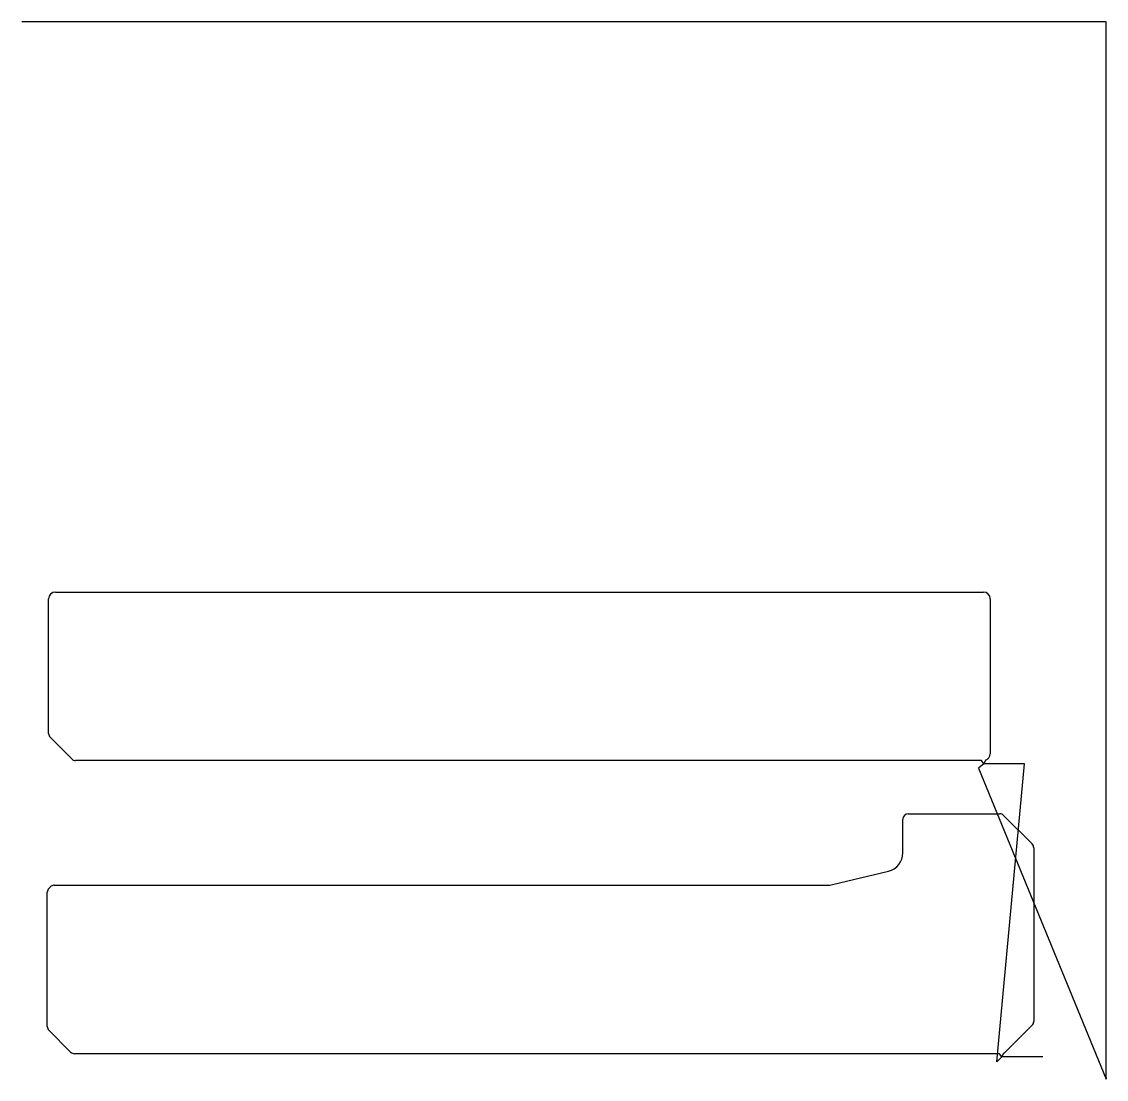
# Model space of a CAD drawing. Header units: metres. Extents: x 0 to 805, y 0 to 785.
import ezdxf

# ---------------------------------------------------------------- set-up
doc = ezdxf.new("R2010")
doc.units = ezdxf.units.M

msp = doc.modelspace()

# ---------------------------------------------------------------- linework, layer by layer
at = {"layer": 'TOOL_0'}
for p, q in [((1, 784.778), (0, 784.778)), ((805.149, 784.778), (1, 784.778)), ((805.149, 0.999), (805.149, 784.778)), ((20, 256.581), (20, 356.545)), ((25, 361.545), (714, 361.545)), ((719, 356.545), (719, 241.545)), ((37.208, 237.717), (21.172, 253.753)), ((712.5, 236.545), (40.036, 236.545)), ((714.193, 234.067), (710.205, 230.922)), ((714.193, 234.066), (712.5, 236.545)), ((715.491, 236.773), (714.193, 234.067)), ((744.447, 234.066), (714.193, 234.066)), ((723.809, 13.053), (744.447, 234.066)), ((710.205, 230.922), (805.149, -0.001)), ((658.15, 197), (726.119, 197)), ((728.947, 195.828), (750.128, 174.647)), ((654.15, 168), (654.15, 193)), ((751.3, 171.819), (751.3, 42.937)), ((601.984, 144.467), (643.41, 154.385)), ((19, 39.181), (19, 138.758)), ((24.181, 144), (598.026, 144)), ((36.352, 20.173), (20.172, 36.353)), ((750.128, 40.109), (730.19, 20.171)), ((725.862, 19.001), (39.18, 19.001)), ((727.603, 16.555), (723.809, 13.053)), ((727.603, 16.556), (725.862, 19.001)), ((728.848, 19.286), (727.603, 16.555)), ((758.138, 16.556), (727.603, 16.556)), ((805.149, -0.001), (805.149, 0.999)), ((805.149, 0.999), (805.149, -0.001)), ((805.149, -0.001), (805.149, 0.999)), ((805.149, -0.001), (805.149, -0.001))]:
    msp.add_line(p, q, dxfattribs=at)
for centre, radius, start, end in [((25, 356.545), 5, 90, 180), ((714, 356.545), 5, 0, 90), ((24, 256.581), 3.999, 180, 225), ((714, 241.545), 5, 287.35129, 0), ((40.036, 240.545), 4, 225, 270), ((658.15, 193), 4, 90, 180), ((726.119, 193), 4, 45, 90), ((747.3, 171.819), 3.999, 0, 45), ((640.132, 168.015), 14.019, 283.522758, 359.938691), ((23.15, 138.758), 4.15, 135, 180), ((28.539, 134.562), 10.959, 126.899175, 139.414583), ((24.181, 140), 4, 90, 123.745687), ((597.943, 161.704), 17.704, 270.268612, 283.194008), ((747.3, 42.937), 4, 315, 0), ((23, 39.181), 3.999, 180, 225), ((39.18, 23.001), 4, 225, 270), ((727.362, 22.999), 3.999, 291.812051, 315)]:
    msp.add_arc(centre, radius, start, end, dxfattribs=at)

doc.saveas('drawing.dxf')
